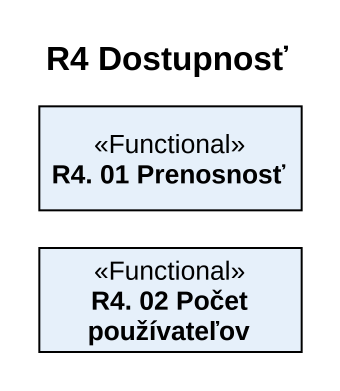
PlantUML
@startuml
title R4 Dostupnosť
hide circle
hide empty members
class "R4. 01 Prenosnosť" as R4_01_Prenosnosť <<Functional>>
class "R4. 02 Počet používateľov" as R4_02_Počet_používateľov <<Functional>>
@enduml
